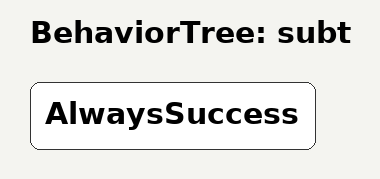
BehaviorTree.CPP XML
<?xml version="1.0" encoding="UTF-8"?>
<root BTCPP_format="4">
  <BehaviorTree ID="subt">
    <AlwaysSuccess/>
  </BehaviorTree>

</root>
